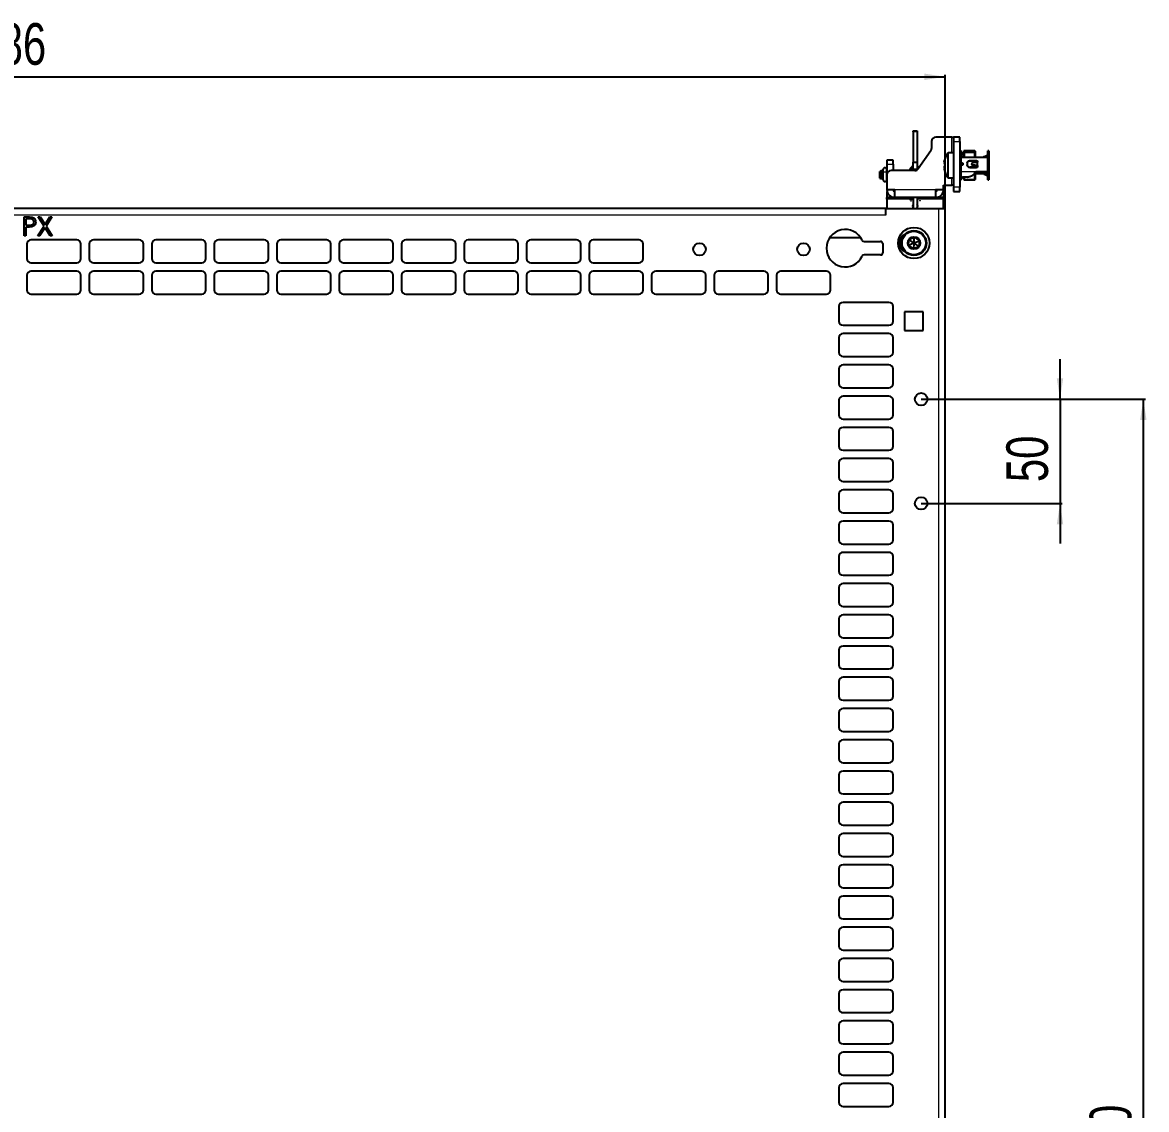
# Model space of a CAD drawing. Header units: millimetres. Extents: x -815 to 1480, y 650 to 1898.
# Drawn here: x -267 to 273, y 1309 to 1831 of the extents above; entities that cross this region are included whole.
import ezdxf

# ---------------------------------------------------------------- set-up
doc = ezdxf.new("R2010")
doc.units = ezdxf.units.MM
doc.layers.add('FORMAT', color=7, linetype='Continuous')
doc.styles.add('SLDTEXTSTYLE0', font='TXT', dxfattribs={"width": 0.75})
doc.dimstyles.new('SLDDIMSTYLE0', dxfattribs={"dimtxt": 20, "dimasz": 10, "dimexe": 0, "dimexo": 0.0625, "dimgap": 5, "dimtad": 2, "dimdec": 1, "dimrnd": 1e-09, "dimzin": 12, "dimdsep": 46, "dimtxsty": 'SLDTEXTSTYLE0', "dimsah": 1, "dimcen": 0.09, "dimadec": 0, "dimazin": 3, "dimtfac": 1, "dimtofl": 0, "dimtmove": 0, "dimatfit": 3, "dimfxl": 0, "dimfrac": 2, "dimtolj": 1, "dimtzin": 12, "dimarcsym": 0})
doc.dimstyles.new('SLDDIMSTYLE1', dxfattribs={"dimtxt": 20, "dimasz": 10, "dimexe": 0, "dimexo": 0.0625, "dimgap": 5, "dimtad": 2, "dimdec": 1, "dimrnd": 1e-09, "dimzin": 12, "dimdsep": 46, "dimtxsty": 'SLDTEXTSTYLE0', "dimsah": 1, "dimcen": 0.09, "dimadec": 0, "dimazin": 3, "dimtfac": 1, "dimtmove": 0, "dimatfit": 0, "dimfxl": 0, "dimfrac": 2, "dimtolj": 1, "dimtzin": 12, "dimarcsym": 0})

# ---------------------------------------------------------------- blocks, each defined once
blk = doc.blocks.new('_D_1')
at = {"layer": 'FORMAT'}
for p, q in [((-710.06, 1741.41), (-710.06, 1805.7)), ((-710.06, 1804.7), (175.94, 1804.7)), ((175.94, 1741.41), (175.94, 1805.7))]:
    blk.add_line(p, q, dxfattribs=at)
for points in [[(-710.06, 1804.7), (-700.06, 1803.16), (-700.06, 1806.24)], [(175.94, 1804.7), (165.94, 1806.24), (165.94, 1803.16)]]:
    blk.add_solid(points, dxfattribs=at)
at = {"layer": 'FORMAT', "insert": (-289.22, 1830.48), "char_height": 20, "attachment_point": 1, "style": 'SLDTEXTSTYLE0'}
blk.add_mtext('886', dxfattribs=at)
blk = doc.blocks.new('_D_2')
at = {"layer": 'FORMAT'}
for p, q in [((164.45, 1649.9), (272.09, 1649.9)), ((271.09, 1649.9), (271.09, 949.9)), ((164.45, 949.9), (272.09, 949.9))]:
    blk.add_line(p, q, dxfattribs=at)
for points in [[(271.09, 1649.9), (269.55, 1639.9), (272.63, 1639.9)], [(271.09, 949.9), (272.63, 959.9), (269.55, 959.9)]]:
    blk.add_solid(points, dxfattribs=at)
at = {"layer": 'FORMAT', "insert": (245.31, 1277.73), "char_height": 20, "attachment_point": 1, "rotation": 90, "style": 'SLDTEXTSTYLE0'}
blk.add_mtext('700', dxfattribs=at)
blk = doc.blocks.new('_D_3')
at = {"layer": 'FORMAT'}
for p, q in [((231.09, 1649.9), (231.09, 1669.13)), ((164.45, 1649.9), (232.09, 1649.9)), ((231.09, 1649.9), (231.09, 1599.9)), ((164.45, 1599.9), (232.09, 1599.9)), ((231.09, 1599.9), (231.09, 1580.67))]:
    blk.add_line(p, q, dxfattribs=at)
for points in [[(231.09, 1649.9), (232.63, 1659.9), (229.55, 1659.9)], [(231.09, 1599.9), (229.55, 1589.9), (232.63, 1589.9)]]:
    blk.add_solid(points, dxfattribs=at)
at = {"layer": 'FORMAT', "insert": (205.31, 1610.12), "char_height": 20, "attachment_point": 1, "rotation": 90, "style": 'SLDTEXTSTYLE0'}
blk.add_mtext('50', dxfattribs=at)

msp = doc.modelspace()

# ---------------------------------------------------------------- linework, layer by layer
at = {"color": 7, "linetype": 'Continuous', "lineweight": 25}
for p, q in [((160.54, 1778.7), (162.54, 1778.7)), ((160.54, 1778.33), (160.54, 1778.7)), ((160.54, 1778.33), (160.54, 1763.7)), ((162.54, 1778.7), (162.54, 1778.33)), ((162.54, 1778.33), (162.54, 1763.7)), ((169.44, 1773.7), (169.44, 1770.33)), ((179.14, 1775.7), (171.44, 1775.7)), ((179.14, 1775.7), (179.94, 1775.7)), ((179.94, 1775.7), (179.94, 1773.7)), ((182.94, 1775.7), (179.94, 1775.7)), ((179.94, 1773.7), (179.94, 1751.7)), ((182.94, 1773.7), (182.94, 1775.7)), ((182.94, 1773.7), (182.94, 1751.7)), ((169.08, 1769.18), (163.04, 1760.55)), ((179.94, 1768.2), (177.62, 1768.2)), ((183.44, 1769.3), (182.94, 1769.3)), ((183.44, 1769.3), (183.44, 1764.06)), ((183.49, 1766.12), (183.68, 1766.06)), ((183.64, 1767.33), (183.64, 1767.64)), ((183.64, 1767.02), (183.64, 1767.33)), ((183.64, 1767.02), (183.64, 1766.64)), ((183.64, 1766.06), (194.24, 1766.06)), ((184.94, 1766.35), (183.74, 1766.35)), ((183.74, 1766.06), (183.74, 1766.35)), ((184.94, 1768.15), (184.39, 1768.15)), ((184.94, 1767.92), (184.39, 1767.92)), ((184.39, 1767.62), (184.94, 1767.62)), ((185.14, 1769.2), (184.94, 1769.09)), ((184.94, 1768.47), (184.94, 1769.09)), ((185.14, 1768.54), (184.94, 1768.47)), ((184.94, 1766.06), (184.94, 1768.47)), ((190.23, 1769.2), (185.14, 1769.2)), ((185.14, 1769.2), (185.14, 1768.54)), ((185.14, 1768.54), (185.14, 1766.06)), ((185.14, 1768.54), (190.23, 1768.54)), ((190.34, 1769), (190.23, 1769.2)), ((190.23, 1768.54), (190.23, 1769.2)), ((190.23, 1766.06), (190.23, 1768.54)), ((190.34, 1768.42), (190.23, 1768.54)), ((190.34, 1769), (190.34, 1768.42)), ((190.34, 1768.42), (190.34, 1766.06)), ((190.34, 1766.15), (190.42, 1766.06)), ((194.24, 1766.06), (196.24, 1766.06)), ((195.74, 1766.94), (196.24, 1766.94)), ((196.94, 1769.2), (196.44, 1769.2)), ((196.44, 1769.2), (196.44, 1769.2)), ((196.44, 1769.2), (196.94, 1769.2)), ((196.44, 1766.27), (196.44, 1769.2)), ((196.44, 1766.27), (196.94, 1766.27)), ((196.44, 1766.04), (196.44, 1766.27)), ((196.94, 1769.2), (196.94, 1769.2)), ((196.94, 1769.2), (196.94, 1766.27)), ((196.94, 1766.27), (196.94, 1765.5)), ((196.94, 1765.5), (196.94, 1759.69)), ((146.04, 1760.07), (146.04, 1758.7)), ((150.94, 1764.7), (147.94, 1764.7)), ((147.94, 1764.7), (147.94, 1762.7)), ((147.94, 1762.7), (147.94, 1757.7)), ((147.94, 1758.7), (147.94, 1760.07)), ((161.4, 1759.7), (149.94, 1759.7)), ((150.94, 1762.7), (150.94, 1764.7)), ((150.94, 1762.7), (150.94, 1759.7)), ((158.97, 1759.8), (158.97, 1759.7)), ((159.57, 1759.7), (159.57, 1759.8)), ((160.54, 1763.7), (162.54, 1763.7)), ((160.54, 1760.2), (160.54, 1763.7)), ((162.54, 1760.2), (160.54, 1760.2)), ((160.54, 1760.2), (160.54, 1759.7)), ((162.54, 1763.7), (162.54, 1760.2)), ((162.54, 1760.2), (162.54, 1760.06)), ((175.55, 1760.34), (175.52, 1760.34)), ((182.94, 1764.06), (183.44, 1764.06)), ((182.94, 1762.23), (183.44, 1762.23)), ((183.44, 1763.53), (183.44, 1764.06)), ((183.44, 1762.23), (183.44, 1757.9)), ((183.89, 1763.47), (183.64, 1763.47)), ((183.89, 1763.34), (183.64, 1763.34)), ((183.89, 1762.22), (183.64, 1762.22)), ((183.74, 1762.22), (183.74, 1763.34)), ((184.44, 1762.93), (184.44, 1762.77)), ((186.54, 1763.32), (186.54, 1762.37)), ((187.74, 1764.46), (191.04, 1764.46)), ((191.04, 1764.22), (187.74, 1764.22)), ((191.04, 1761.28), (187.74, 1761.28)), ((187.74, 1761.17), (191.04, 1761.17)), ((188.61, 1762.79), (188.61, 1762.83)), ((188.94, 1762.34), (189.18, 1762.28)), ((189.27, 1762.27), (189.18, 1762.29)), ((190.23, 1763.57), (190.23, 1764.22)), ((190.23, 1761.28), (190.23, 1762.2)), ((190.34, 1764.22), (190.34, 1763.58)), ((190.34, 1762.19), (190.34, 1761.28)), ((191.54, 1764), (191.54, 1763.64)), ((191.54, 1762.05), (191.54, 1763.64)), ((191.54, 1762.05), (191.54, 1761.66)), ((196.94, 1759.69), (196.94, 1759.58)), ((145.09, 1759.6), (144.59, 1759.31)), ((144.59, 1756.09), (144.59, 1759.31)), ((144.59, 1756.09), (145.09, 1755.8)), ((146.04, 1759.6), (145.09, 1759.6)), ((145.09, 1759.6), (145.09, 1755.8)), ((145.09, 1755.8), (146.04, 1755.8)), ((146.04, 1758.7), (146.04, 1755.37)), ((147.94, 1759.6), (147.94, 1759.6)), ((147.94, 1755.37), (147.94, 1758.7)), ((147.94, 1757.7), (147.94, 1750.5)), ((147.94, 1755.8), (147.94, 1755.8)), ((177.62, 1756.2), (179.94, 1756.2)), ((183.44, 1757.9), (182.94, 1757.9)), ((183.44, 1756.58), (182.94, 1756.58)), ((182.94, 1755.1), (183.44, 1755.1)), ((183.44, 1757.9), (183.44, 1756.58)), ((183.44, 1756.58), (183.44, 1755.1)), ((183.47, 1759.2), (183.64, 1759.2)), ((183.47, 1758.71), (183.64, 1758.74)), ((183.64, 1757.07), (183.64, 1759.26)), ((183.64, 1756.76), (183.64, 1757.07)), ((186.54, 1756.48), (184.39, 1756.48)), ((184.94, 1756.25), (184.39, 1756.25)), ((184.94, 1755.42), (184.94, 1756.48)), ((184.94, 1755.42), (185.14, 1755.32)), ((184.94, 1755.32), (184.94, 1755.42)), ((184.94, 1755.32), (185.14, 1755.2)), ((185.14, 1756.48), (185.14, 1755.32)), ((185.14, 1755.32), (190.23, 1755.32)), ((185.14, 1755.32), (185.14, 1755.2)), ((185.14, 1755.2), (190.23, 1755.2)), ((189.49, 1757.67), (190.64, 1759.26)), ((190.02, 1758.41), (190.23, 1758.41)), ((190.23, 1758.41), (190.23, 1758.69)), ((190.23, 1758.41), (190.34, 1758.55)), ((190.23, 1755.32), (190.23, 1758.41)), ((190.23, 1755.32), (190.34, 1755.49)), ((190.23, 1755.2), (190.34, 1755.4)), ((190.23, 1755.2), (190.23, 1755.32)), ((190.34, 1758.85), (190.34, 1758.55)), ((194.24, 1758.74), (190.34, 1758.74)), ((190.34, 1758.55), (190.34, 1755.49)), ((190.34, 1758.25), (190.42, 1758.34)), ((190.34, 1758.34), (194.24, 1758.34)), ((190.34, 1755.49), (190.34, 1755.4)), ((190.6, 1759.2), (195.44, 1759.2)), ((190.64, 1759.26), (196.24, 1759.26)), ((194.24, 1758.74), (194.24, 1758.34)), ((195.44, 1759.2), (195.5, 1759.26)), ((195.44, 1759.2), (195.44, 1759.26)), ((195.74, 1757.95), (195.74, 1757.46)), ((196.24, 1757.95), (195.74, 1757.95)), ((195.74, 1757.46), (196.24, 1757.46)), ((196.24, 1757.95), (196.24, 1758.2)), ((196.24, 1757.46), (196.24, 1757.95)), ((196.44, 1756.65), (196.44, 1759.28)), ((196.44, 1756.65), (196.94, 1756.65)), ((196.44, 1755.2), (196.44, 1756.65)), ((196.44, 1755.2), (196.94, 1755.2)), ((196.44, 1755.2), (196.44, 1755.2)), ((196.44, 1755.2), (196.94, 1755.2)), ((196.92, 1759.58), (196.94, 1759.58)), ((196.94, 1759.58), (196.94, 1756.65)), ((196.94, 1756.65), (196.94, 1755.2)), ((196.94, 1755.2), (196.94, 1755.2)), ((151.74, 1750.5), (147.94, 1750.5)), ((147.94, 1749.7), (147.94, 1746.7)), ((147.94, 1749.7), (148.03, 1749.7)), ((151.74, 1746.7), (151.74, 1750.5)), ((175.14, 1750.5), (171.34, 1750.5)), ((171.34, 1750.5), (171.34, 1746.7)), ((175.06, 1749.7), (175.14, 1749.7)), ((175.14, 1752.7), (179.14, 1752.7)), ((175.14, 1750.5), (175.14, 1752.7)), ((175.14, 1749.7), (175.14, 1746.7)), ((179.94, 1752.7), (179.14, 1752.7)), ((179.94, 1751.7), (179.94, 1749.7)), ((179.94, 1749.7), (182.94, 1749.7)), ((182.94, 1749.7), (182.94, 1751.7)), ((151.74, 1746.7), (147.94, 1746.7)), ((147.94, 1745.9), (147.94, 1746.7)), ((147.94, 1745.9), (147.94, 1741.4)), ((160.04, 1746.7), (151.74, 1746.7)), ((159.15, 1746.7), (159.17, 1745.44)), ((159.77, 1745.44), (159.75, 1746.7)), ((163.04, 1746.7), (160.04, 1746.7)), ((160.04, 1746.7), (160.04, 1745.9)), ((160.54, 1745.9), (160.04, 1745.9)), ((160.54, 1746.7), (160.54, 1741.4)), ((162.54, 1746.7), (162.54, 1741.4)), ((163.04, 1745.9), (162.54, 1745.9)), ((171.34, 1746.7), (163.04, 1746.7)), ((163.04, 1745.9), (163.04, 1746.7)), ((163.55, 1746.7), (163.56, 1745.73)), ((164.16, 1745.74), (164.15, 1746.7)), ((175.14, 1746.7), (171.34, 1746.7)), ((175.14, 1746.7), (175.14, 1745.9)), ((175.14, 1741.4), (175.14, 1745.9)), ((147.44, 1741.41), (-681.56, 1741.41)), ((147.44, 1741.41), (147.44, 1741.4)), ((147.44, 1741.4), (172.84, 1741.4)), ((147.44, 1738.31), (147.44, 1741.4)), ((172.84, 1741.4), (175.94, 1741.4)), ((175.94, 858.4), (175.94, 1741.4)), ((-266.32, 1737.41), (-264.56, 1737.41)), ((-266.32, 1728.41), (-266.32, 1737.41)), ((-265.52, 1736.49), (-265.52, 1733.49)), ((-263.87, 1736.49), (-265.52, 1736.49)), ((-265.52, 1733.49), (-263.94, 1733.47)), ((-259.69, 1728.41), (-256.75, 1733)), ((-259.57, 1737.41), (-258.64, 1737.41)), ((-256.75, 1733), (-259.57, 1737.41)), ((-258.64, 1737.41), (-256.29, 1733.73)), ((-256.29, 1733.73), (-253.93, 1737.41)), ((-253, 1737.41), (-255.82, 1733)), ((-255.82, 1733), (-252.88, 1728.41)), ((-253.93, 1737.41), (-253, 1737.41)), ((-265.52, 1728.41), (-266.32, 1728.41)), ((-265.52, 1732.56), (-265.52, 1728.41)), ((-264.87, 1732.56), (-265.52, 1732.56)), ((-258.76, 1728.41), (-259.69, 1728.41)), ((-256.29, 1732.27), (-258.76, 1728.41)), ((-253.81, 1728.41), (-256.29, 1732.27)), ((-252.88, 1728.41), (-253.81, 1728.41)), ((135.43, 1727.41), (120.46, 1727.41)), ((160.94, 1724.9), (161.19, 1727.78)), ((-265.06, 1724.4), (-265.06, 1717.4)), ((-241.06, 1726.4), (-263.06, 1726.4)), ((-239.06, 1717.4), (-239.06, 1724.4)), ((-235.06, 1724.4), (-235.06, 1717.4)), ((-211.06, 1726.4), (-233.06, 1726.4)), ((-209.06, 1717.4), (-209.06, 1724.4)), ((-205.06, 1724.4), (-205.06, 1717.4)), ((-181.06, 1726.4), (-203.06, 1726.4)), ((-179.06, 1717.4), (-179.06, 1724.4)), ((-175.06, 1724.4), (-175.06, 1717.4)), ((-151.06, 1726.4), (-173.06, 1726.4)), ((-149.06, 1717.4), (-149.06, 1724.4)), ((-145.06, 1724.4), (-145.06, 1717.4)), ((-121.06, 1726.4), (-143.06, 1726.4)), ((-119.06, 1717.4), (-119.06, 1724.4)), ((-115.06, 1724.4), (-115.06, 1717.4)), ((-91.06, 1726.4), (-113.06, 1726.4)), ((-89.06, 1717.4), (-89.06, 1724.4)), ((-85.06, 1724.4), (-85.06, 1717.4)), ((-61.06, 1726.4), (-83.06, 1726.4)), ((-59.06, 1717.4), (-59.06, 1724.4)), ((-55.06, 1724.4), (-55.06, 1717.4)), ((-31.06, 1726.4), (-53.06, 1726.4)), ((-29.06, 1717.4), (-29.06, 1724.4)), ((-25.06, 1724.4), (-25.06, 1717.4)), ((-1.06, 1726.4), (-23.06, 1726.4)), ((0.94, 1717.4), (0.94, 1724.4)), ((4.94, 1724.4), (4.94, 1717.4)), ((28.94, 1726.4), (6.94, 1726.4)), ((30.94, 1717.4), (30.94, 1724.4)), ((136.99, 1725.66), (144.94, 1725.66)), ((145.94, 1724.66), (145.94, 1720.16)), ((160.94, 1724.9), (158.33, 1723.68)), ((160.94, 1724.9), (158.58, 1726.56)), ((160.94, 1724.9), (160.69, 1722.03)), ((160.94, 1724.9), (163.56, 1726.12)), ((160.94, 1724.9), (163.31, 1723.25)), ((144.94, 1719.16), (136.99, 1719.16)), ((-263.06, 1715.4), (-241.06, 1715.4)), ((-241.06, 1711.4), (-263.06, 1711.4)), ((-233.06, 1715.4), (-211.06, 1715.4)), ((-211.06, 1711.4), (-233.06, 1711.4)), ((-203.06, 1715.4), (-181.06, 1715.4)), ((-181.06, 1711.4), (-203.06, 1711.4)), ((-173.06, 1715.4), (-151.06, 1715.4)), ((-151.06, 1711.4), (-173.06, 1711.4)), ((-143.06, 1715.4), (-121.06, 1715.4)), ((-121.06, 1711.4), (-143.06, 1711.4)), ((-113.06, 1715.4), (-91.06, 1715.4)), ((-91.06, 1711.4), (-113.06, 1711.4)), ((-83.06, 1715.4), (-61.06, 1715.4)), ((-61.06, 1711.4), (-83.06, 1711.4)), ((-53.06, 1715.4), (-31.06, 1715.4)), ((-31.06, 1711.4), (-53.06, 1711.4)), ((-23.06, 1715.4), (-1.06, 1715.4)), ((-1.06, 1711.4), (-23.06, 1711.4)), ((6.94, 1715.4), (28.94, 1715.4)), ((28.94, 1711.4), (6.94, 1711.4)), ((58.94, 1711.4), (36.94, 1711.4)), ((88.94, 1711.4), (66.94, 1711.4)), ((118.94, 1711.4), (96.94, 1711.4)), ((-265.06, 1709.4), (-265.06, 1702.4)), ((-239.06, 1702.4), (-239.06, 1709.4)), ((-235.06, 1709.4), (-235.06, 1702.4)), ((-209.06, 1702.4), (-209.06, 1709.4)), ((-205.06, 1709.4), (-205.06, 1702.4)), ((-179.06, 1702.4), (-179.06, 1709.4)), ((-175.06, 1709.4), (-175.06, 1702.4)), ((-149.06, 1702.4), (-149.06, 1709.4)), ((-145.06, 1709.4), (-145.06, 1702.4)), ((-119.06, 1702.4), (-119.06, 1709.4)), ((-115.06, 1709.4), (-115.06, 1702.4)), ((-89.06, 1702.4), (-89.06, 1709.4)), ((-85.06, 1709.4), (-85.06, 1702.4)), ((-59.06, 1702.4), (-59.06, 1709.4)), ((-55.06, 1709.4), (-55.06, 1702.4)), ((-29.06, 1702.4), (-29.06, 1709.4)), ((-25.06, 1709.4), (-25.06, 1702.4)), ((0.94, 1702.4), (0.94, 1709.4)), ((4.94, 1709.4), (4.94, 1702.4)), ((30.94, 1702.4), (30.94, 1709.4)), ((34.94, 1709.4), (34.94, 1702.4)), ((60.94, 1702.4), (60.94, 1709.4)), ((64.94, 1709.4), (64.94, 1702.4)), ((90.94, 1702.4), (90.94, 1709.4)), ((94.94, 1709.4), (94.94, 1702.4)), ((120.94, 1702.4), (120.94, 1709.4)), ((-263.06, 1700.4), (-241.06, 1700.4)), ((-233.06, 1700.4), (-211.06, 1700.4)), ((-203.06, 1700.4), (-181.06, 1700.4)), ((-173.06, 1700.4), (-151.06, 1700.4)), ((-143.06, 1700.4), (-121.06, 1700.4)), ((-113.06, 1700.4), (-91.06, 1700.4)), ((-83.06, 1700.4), (-61.06, 1700.4)), ((-53.06, 1700.4), (-31.06, 1700.4)), ((-23.06, 1700.4), (-1.06, 1700.4)), ((6.94, 1700.4), (28.94, 1700.4)), ((36.94, 1700.4), (58.94, 1700.4)), ((66.94, 1700.4), (88.94, 1700.4)), ((96.94, 1700.4), (118.94, 1700.4)), ((148.94, 1696.4), (126.94, 1696.4)), ((124.94, 1694.4), (124.94, 1687.4)), ((150.94, 1687.4), (150.94, 1694.4)), ((165.44, 1691.9), (156.44, 1691.9)), ((156.44, 1691.9), (156.44, 1682.9)), ((165.44, 1682.9), (165.44, 1691.9)), ((126.94, 1685.4), (148.94, 1685.4)), ((124.94, 1679.4), (124.94, 1672.4)), ((148.94, 1681.4), (126.94, 1681.4)), ((150.94, 1672.4), (150.94, 1679.4)), ((156.44, 1682.9), (165.44, 1682.9)), ((126.94, 1670.4), (148.94, 1670.4)), ((124.94, 1664.4), (124.94, 1657.4)), ((148.94, 1666.4), (126.94, 1666.4)), ((150.94, 1657.4), (150.94, 1664.4)), ((126.94, 1655.4), (148.94, 1655.4)), ((124.94, 1649.4), (124.94, 1642.4)), ((148.94, 1651.4), (126.94, 1651.4)), ((150.94, 1642.4), (150.94, 1649.4)), ((126.94, 1640.4), (148.94, 1640.4)), ((148.94, 1636.4), (126.94, 1636.4)), ((124.94, 1634.4), (124.94, 1627.4)), ((150.94, 1627.4), (150.94, 1634.4)), ((126.94, 1625.4), (148.94, 1625.4)), ((124.94, 1619.4), (124.94, 1612.4)), ((148.94, 1621.4), (126.94, 1621.4)), ((150.94, 1612.4), (150.94, 1619.4)), ((126.94, 1610.4), (148.94, 1610.4)), ((124.94, 1604.4), (124.94, 1597.4)), ((148.94, 1606.4), (126.94, 1606.4)), ((150.94, 1597.4), (150.94, 1604.4)), ((126.94, 1595.4), (148.94, 1595.4)), ((124.94, 1589.4), (124.94, 1582.4)), ((148.94, 1591.4), (126.94, 1591.4)), ((150.94, 1582.4), (150.94, 1589.4)), ((126.94, 1580.4), (148.94, 1580.4)), ((148.94, 1576.4), (126.94, 1576.4)), ((124.94, 1574.4), (124.94, 1567.4)), ((150.94, 1567.4), (150.94, 1574.4)), ((126.94, 1565.4), (148.94, 1565.4)), ((148.94, 1561.4), (126.94, 1561.4)), ((124.94, 1559.4), (124.94, 1552.4)), ((150.94, 1552.4), (150.94, 1559.4)), ((126.94, 1550.4), (148.94, 1550.4)), ((124.94, 1544.4), (124.94, 1537.4)), ((148.94, 1546.4), (126.94, 1546.4)), ((150.94, 1537.4), (150.94, 1544.4)), ((126.94, 1535.4), (148.94, 1535.4)), ((124.94, 1529.4), (124.94, 1522.4)), ((148.94, 1531.4), (126.94, 1531.4)), ((150.94, 1522.4), (150.94, 1529.4)), ((126.94, 1520.4), (148.94, 1520.4)), ((124.94, 1514.4), (124.94, 1507.4)), ((148.94, 1516.4), (126.94, 1516.4)), ((150.94, 1507.4), (150.94, 1514.4)), ((126.94, 1505.4), (148.94, 1505.4)), ((148.94, 1501.4), (126.94, 1501.4)), ((124.94, 1499.4), (124.94, 1492.4)), ((150.94, 1492.4), (150.94, 1499.4)), ((126.94, 1490.4), (148.94, 1490.4)), ((124.94, 1484.4), (124.94, 1477.4)), ((148.94, 1486.4), (126.94, 1486.4)), ((150.94, 1477.4), (150.94, 1484.4)), ((126.94, 1475.4), (148.94, 1475.4)), ((124.94, 1469.4), (124.94, 1462.4)), ((148.94, 1471.4), (126.94, 1471.4)), ((150.94, 1462.4), (150.94, 1469.4)), ((126.94, 1460.4), (148.94, 1460.4)), ((124.94, 1454.4), (124.94, 1447.4)), ((148.94, 1456.4), (126.94, 1456.4)), ((150.94, 1447.4), (150.94, 1454.4)), ((126.94, 1445.4), (148.94, 1445.4)), ((148.94, 1441.4), (126.94, 1441.4)), ((124.94, 1439.4), (124.94, 1432.4)), ((150.94, 1432.4), (150.94, 1439.4)), ((126.94, 1430.4), (148.94, 1430.4)), ((148.94, 1426.4), (126.94, 1426.4)), ((124.94, 1424.4), (124.94, 1417.4)), ((150.94, 1417.4), (150.94, 1424.4)), ((126.94, 1415.4), (148.94, 1415.4)), ((124.94, 1409.4), (124.94, 1402.4)), ((148.94, 1411.4), (126.94, 1411.4)), ((150.94, 1402.4), (150.94, 1409.4)), ((126.94, 1400.4), (148.94, 1400.4)), ((124.94, 1394.4), (124.94, 1387.4)), ((148.94, 1396.4), (126.94, 1396.4)), ((150.94, 1387.4), (150.94, 1394.4)), ((126.94, 1385.4), (148.94, 1385.4)), ((124.94, 1379.4), (124.94, 1372.4)), ((148.94, 1381.4), (126.94, 1381.4)), ((150.94, 1372.4), (150.94, 1379.4)), ((126.94, 1370.4), (148.94, 1370.4)), ((148.94, 1366.4), (126.94, 1366.4)), ((124.94, 1364.4), (124.94, 1357.4)), ((150.94, 1357.4), (150.94, 1364.4)), ((126.94, 1355.4), (148.94, 1355.4)), ((148.94, 1351.4), (126.94, 1351.4)), ((124.94, 1349.4), (124.94, 1342.4)), ((150.94, 1342.4), (150.94, 1349.4)), ((126.94, 1340.4), (148.94, 1340.4)), ((124.94, 1334.4), (124.94, 1327.4)), ((148.94, 1336.4), (126.94, 1336.4)), ((150.94, 1327.4), (150.94, 1334.4)), ((126.94, 1325.4), (148.94, 1325.4)), ((124.94, 1319.4), (124.94, 1312.4)), ((148.94, 1321.4), (126.94, 1321.4)), ((150.94, 1312.4), (150.94, 1319.4)), ((126.94, 1310.4), (148.94, 1310.4))]:
    msp.add_line(p, q, dxfattribs=at)
at = {"color": 8, "linetype": 'Continuous', "lineweight": 18}
for p, q in [((162.54, 1778.33), (160.54, 1778.33)), ((179.14, 1768.2), (179.14, 1775.7)), ((179.94, 1773.7), (182.94, 1773.7)), ((177.18, 1756.43), (177.18, 1767.97)), ((177.62, 1756.2), (177.62, 1768.2)), ((183.64, 1766.06), (183.64, 1763.47)), ((184.39, 1768.15), (184.39, 1767.92)), ((184.39, 1767.92), (184.39, 1767.62)), ((196.24, 1759.26), (196.24, 1766.06)), ((147.94, 1762.7), (150.94, 1762.7)), ((183.64, 1762.22), (183.64, 1759.26)), ((183.89, 1763.34), (183.89, 1763.47)), ((187.74, 1764.46), (187.74, 1764.22)), ((187.74, 1761.28), (187.74, 1761.17)), ((191.04, 1764.22), (191.04, 1764.46)), ((191.04, 1761.17), (191.04, 1761.28)), ((179.14, 1752.7), (179.14, 1756.2)), ((183.64, 1759.26), (190.64, 1759.26)), ((196.24, 1758.74), (194.24, 1758.74)), ((196.24, 1758.74), (196.24, 1759.26)), ((171.34, 1750.5), (151.74, 1750.5)), ((182.94, 1751.7), (179.94, 1751.7)), ((159.16, 1745.9), (147.94, 1745.9)), ((160.04, 1745.9), (159.76, 1745.9)), ((163.56, 1745.9), (163.04, 1745.9)), ((175.14, 1745.9), (164.16, 1745.9)), ((147.44, 1738.31), (-681.56, 1738.31)), ((172.84, 858.4), (172.84, 1741.4))]:
    msp.add_line(p, q, dxfattribs=at)
at = {"color": 8, "linetype": 'Continuous', "lineweight": 18, "flags": 128}
for points in [[(184.47, 1766.35), (184.48, 1766.46), (184.48, 1766.55), (184.48, 1766.55), (184.48, 1766.55)], [(159.57, 1759.8), (159.55, 1759.74), (159.52, 1759.7)], [(146.04, 1758.7), (146.11, 1758.85), (146.32, 1758.98), (146.62, 1759.06), (146.99, 1759.09)], [(146.99, 1759.09), (147.35, 1759.06), (147.66, 1758.98), (147.87, 1758.85), (147.94, 1758.7)], [(163.57, 1745.4), (163.57, 1745.4), (163.6, 1745.33), (163.66, 1745.27), (163.76, 1745.24), (163.88, 1745.23), (163.99, 1745.25), (164.09, 1745.29), (164.15, 1745.35), (164.17, 1745.41)]]:
    msp.add_lwpolyline(points, dxfattribs=at)
at = {"color": 7, "linetype": 'Continuous', "lineweight": 25, "flags": 128}
for points in [[(196.24, 1759.26), (196.38, 1759.27), (196.51, 1759.29), (196.63, 1759.33), (196.74, 1759.39), (196.82, 1759.45), (196.89, 1759.52), (196.93, 1759.6), (196.94, 1759.69)], [(183.44, 1759.14), (183.45, 1759.17), (183.46, 1759.19), (183.48, 1759.21), (183.5, 1759.23), (183.53, 1759.24), (183.57, 1759.25), (183.6, 1759.26), (183.64, 1759.26)], [(196.24, 1758.34), (196.38, 1758.35), (196.44, 1758.37)], [(159.53, 1746.7), (159.46, 1746.69), (159.36, 1746.7)], [(160.54, 1743.4), (160.39, 1743.13), (160.29, 1742.65)], [(160.29, 1742.65), (160.39, 1742.17), (160.54, 1741.9)]]:
    msp.add_lwpolyline(points, dxfattribs=at)
at = {"color": 7, "linetype": 'Continuous', "lineweight": 25}
for centre, radius in [((160.94, 1724.9), 7.5), ((160.94, 1724.9), 6), ((160.94, 1724.9), 5.7), ((160.94, 1724.9), 3), ((57.94, 1721.91), 3), ((107.94, 1721.91), 3), ((164.44, 1649.9), 3), ((164.44, 1599.9), 3)]:
    msp.add_circle(centre, radius, dxfattribs=at)
for centre, radius, start, end in [((171.44, 1773.7), 2, 90, 180), ((167.44, 1770.33), 2, 325.008, 0), ((185.34, 1762.2), 10, 144.7485, 169.0158), ((177.62, 1767.66), 0.54, 90, 144.7485), ((183.62, 1766.24), 0.183, 187.2366, 275.7518), ((184.29, 1767.49), 0.665, 81.0438, 166.5514), ((184.32, 1767.24), 0.687, 84.2482, 172.7634), ((184.32, 1766.94), 0.687, 84.2482, 172.7634), ((196.31, 1765.42), 0.641, 7.2366, 95.7518), ((146.99, 1760.07), 0.95, 0, 180), ((149.94, 1757.7), 2, 90, 180), ((161.4, 1761.7), 2, 270, 325.008), ((185.34, 1762.2), 10, 190.9122, 215.2515), ((183.48, 1764.15), 0.821, 229.1472, 281.4476), ((183.6, 1763.7), 0.235, 229.1472, 281.4476), ((183.59, 1775.73), 13.51, 269.3637, 270.2121), ((146.99, 1755.37), 0.95, 180, 0), ((177.62, 1756.74), 0.54, 215.2515, 270), ((184.32, 1757.16), 0.687, 187.2366, 275.7518), ((184.29, 1756.91), 0.665, 193.4486, 278.9562), ((186.54, 1757.41), 0.932, 269.97, 282.0278), ((196.26, 1758.92), 0.183, 264.2482, 352.7634), ((151.74, 1750.5), 3.8, 180, 270), ((151.74, 1750.5), 0.8, 180, 270), ((171.34, 1750.5), 3.8, 270, 0), ((171.34, 1750.5), 0.8, 270, 0), ((161.54, 1742.65), 1.25, 323.1301, 36.8699), ((127.94, 1722.41), 9, 25.1507, 334.8493), ((158.44, 1724.9), 4.5, 114.975, 245.025), ((-263.06, 1724.4), 2, 90, 180), ((-241.06, 1724.4), 2, 0, 90), ((-233.06, 1724.4), 2, 90, 180), ((-211.06, 1724.4), 2, 0, 90), ((-203.06, 1724.4), 2, 90, 180), ((-181.06, 1724.4), 2, 0, 90), ((-173.06, 1724.4), 2, 90, 180), ((-151.06, 1724.4), 2, 0, 90), ((-143.06, 1724.4), 2, 90, 180), ((-121.06, 1724.4), 2, 0, 90), ((-113.06, 1724.4), 2, 90, 180), ((-91.06, 1724.4), 2, 0, 90), ((-83.06, 1724.4), 2, 90, 180), ((-61.06, 1724.4), 2, 0, 90), ((-53.06, 1724.4), 2, 90, 180), ((-31.06, 1724.4), 2, 0, 90), ((-23.06, 1724.4), 2, 90, 180), ((-1.06, 1724.4), 2, 0, 90), ((6.94, 1724.4), 2, 90, 180), ((28.94, 1724.4), 2, 0, 90), ((136.99, 1726.66), 1, 205.1507, 270), ((144.94, 1724.66), 1, 0, 90), ((-263.06, 1717.4), 2, 180, 270), ((-241.06, 1717.4), 2, 270, 0), ((-233.06, 1717.4), 2, 180, 270), ((-211.06, 1717.4), 2, 270, 0), ((-203.06, 1717.4), 2, 180, 270), ((-181.06, 1717.4), 2, 270, 0), ((-173.06, 1717.4), 2, 180, 270), ((-151.06, 1717.4), 2, 270, 0), ((-143.06, 1717.4), 2, 180, 270), ((-121.06, 1717.4), 2, 270, 0), ((-113.06, 1717.4), 2, 180, 270), ((-91.06, 1717.4), 2, 270, 0), ((-83.06, 1717.4), 2, 180, 270), ((-61.06, 1717.4), 2, 270, 0), ((-53.06, 1717.4), 2, 180, 270), ((-31.06, 1717.4), 2, 270, 0), ((-23.06, 1717.4), 2, 180, 270), ((-1.06, 1717.4), 2, 270, 0), ((6.94, 1717.4), 2, 180, 270), ((28.94, 1717.4), 2, 270, 0), ((136.99, 1718.16), 1, 90, 154.8493), ((144.94, 1720.16), 1, 270, 0), ((-263.06, 1709.4), 2, 90, 180), ((-241.06, 1709.4), 2, 0, 90), ((-233.06, 1709.4), 2, 90, 180), ((-211.06, 1709.4), 2, 0, 90), ((-203.06, 1709.4), 2, 90, 180), ((-181.06, 1709.4), 2, 0, 90), ((-173.06, 1709.4), 2, 90, 180), ((-151.06, 1709.4), 2, 0, 90), ((-143.06, 1709.4), 2, 90, 180), ((-121.06, 1709.4), 2, 0, 90), ((-113.06, 1709.4), 2, 90, 180), ((-91.06, 1709.4), 2, 0, 90), ((-83.06, 1709.4), 2, 90, 180), ((-61.06, 1709.4), 2, 0, 90), ((-53.06, 1709.4), 2, 90, 180), ((-31.06, 1709.4), 2, 0, 90), ((-23.06, 1709.4), 2, 90, 180), ((-1.06, 1709.4), 2, 0, 90), ((6.94, 1709.4), 2, 90, 180), ((28.94, 1709.4), 2, 0, 90), ((36.94, 1709.4), 2, 90, 180), ((58.94, 1709.4), 2, 0, 90), ((66.94, 1709.4), 2, 90, 180), ((88.94, 1709.4), 2, 0, 90), ((96.94, 1709.4), 2, 90, 180), ((118.94, 1709.4), 2, 0, 90), ((-263.06, 1702.4), 2, 180, 270), ((-241.06, 1702.4), 2, 270, 0), ((-233.06, 1702.4), 2, 180, 270), ((-211.06, 1702.4), 2, 270, 0), ((-203.06, 1702.4), 2, 180, 270), ((-181.06, 1702.4), 2, 270, 0), ((-173.06, 1702.4), 2, 180, 270), ((-151.06, 1702.4), 2, 270, 0), ((-143.06, 1702.4), 2, 180, 270), ((-121.06, 1702.4), 2, 270, 0), ((-113.06, 1702.4), 2, 180, 270), ((-91.06, 1702.4), 2, 270, 0), ((-83.06, 1702.4), 2, 180, 270), ((-61.06, 1702.4), 2, 270, 0), ((-53.06, 1702.4), 2, 180, 270), ((-31.06, 1702.4), 2, 270, 0), ((-23.06, 1702.4), 2, 180, 270), ((-1.06, 1702.4), 2, 270, 0), ((6.94, 1702.4), 2, 180, 270), ((28.94, 1702.4), 2, 270, 0), ((36.94, 1702.4), 2, 180, 270), ((58.94, 1702.4), 2, 270, 0), ((66.94, 1702.4), 2, 180, 270), ((88.94, 1702.4), 2, 270, 0), ((96.94, 1702.4), 2, 180, 270), ((118.94, 1702.4), 2, 270, 0), ((126.94, 1694.4), 2, 90, 180), ((148.94, 1694.4), 2, 0, 90), ((126.94, 1687.4), 2, 180, 270), ((148.94, 1687.4), 2, 270, 0), ((126.94, 1679.4), 2, 90, 180), ((148.94, 1679.4), 2, 0, 90), ((126.94, 1672.4), 2, 180, 270), ((148.94, 1672.4), 2, 270, 0), ((126.94, 1664.4), 2, 90, 180), ((148.94, 1664.4), 2, 0, 90), ((126.94, 1657.4), 2, 180, 270), ((148.94, 1657.4), 2, 270, 0), ((126.94, 1649.4), 2, 90, 180), ((148.94, 1649.4), 2, 0, 90), ((126.94, 1642.4), 2, 180, 270), ((148.94, 1642.4), 2, 270, 0), ((126.94, 1634.4), 2, 90, 180), ((148.94, 1634.4), 2, 0, 90), ((126.94, 1627.4), 2, 180, 270), ((148.94, 1627.4), 2, 270, 0), ((126.94, 1619.4), 2, 90, 180), ((148.94, 1619.4), 2, 0, 90), ((126.94, 1612.4), 2, 180, 270), ((148.94, 1612.4), 2, 270, 0), ((126.94, 1604.4), 2, 90, 180), ((148.94, 1604.4), 2, 0, 90), ((126.94, 1597.4), 2, 180, 270), ((148.94, 1597.4), 2, 270, 0), ((126.94, 1589.4), 2, 90, 180), ((148.94, 1589.4), 2, 0, 90), ((126.94, 1582.4), 2, 180, 270), ((148.94, 1582.4), 2, 270, 0), ((126.94, 1574.4), 2, 90, 180), ((148.94, 1574.4), 2, 0, 90), ((126.94, 1567.4), 2, 180, 270), ((148.94, 1567.4), 2, 270, 0), ((126.94, 1559.4), 2, 90, 180), ((148.94, 1559.4), 2, 0, 90), ((126.94, 1552.4), 2, 180, 270), ((148.94, 1552.4), 2, 270, 0), ((126.94, 1544.4), 2, 90, 180), ((148.94, 1544.4), 2, 0, 90), ((126.94, 1537.4), 2, 180, 270), ((148.94, 1537.4), 2, 270, 0), ((126.94, 1529.4), 2, 90, 180), ((148.94, 1529.4), 2, 0, 90), ((126.94, 1522.4), 2, 180, 270), ((148.94, 1522.4), 2, 270, 0), ((126.94, 1514.4), 2, 90, 180), ((148.94, 1514.4), 2, 0, 90), ((126.94, 1507.4), 2, 180, 270), ((148.94, 1507.4), 2, 270, 0), ((126.94, 1499.4), 2, 90, 180), ((148.94, 1499.4), 2, 0, 90), ((126.94, 1492.4), 2, 180, 270), ((148.94, 1492.4), 2, 270, 0), ((126.94, 1484.4), 2, 90, 180), ((148.94, 1484.4), 2, 0, 90), ((126.94, 1477.4), 2, 180, 270), ((148.94, 1477.4), 2, 270, 0), ((126.94, 1469.4), 2, 90, 180), ((148.94, 1469.4), 2, 0, 90), ((126.94, 1462.4), 2, 180, 270), ((148.94, 1462.4), 2, 270, 0), ((126.94, 1454.4), 2, 90, 180), ((148.94, 1454.4), 2, 0, 90), ((126.94, 1447.4), 2, 180, 270), ((148.94, 1447.4), 2, 270, 0), ((126.94, 1439.4), 2, 90, 180), ((148.94, 1439.4), 2, 0, 90), ((126.94, 1432.4), 2, 180, 270), ((148.94, 1432.4), 2, 270, 0), ((126.94, 1424.4), 2, 90, 180), ((148.94, 1424.4), 2, 0, 90), ((126.94, 1417.4), 2, 180, 270), ((148.94, 1417.4), 2, 270, 0), ((126.94, 1409.4), 2, 90, 180), ((148.94, 1409.4), 2, 0, 90), ((126.94, 1402.4), 2, 180, 270), ((148.94, 1402.4), 2, 270, 0), ((126.94, 1394.4), 2, 90, 180), ((148.94, 1394.4), 2, 0, 90), ((126.94, 1387.4), 2, 180, 270), ((148.94, 1387.4), 2, 270, 0), ((126.94, 1379.4), 2, 90, 180), ((148.94, 1379.4), 2, 0, 90), ((126.94, 1372.4), 2, 180, 270), ((148.94, 1372.4), 2, 270, 0), ((126.94, 1364.4), 2, 90, 180), ((148.94, 1364.4), 2, 0, 90), ((126.94, 1357.4), 2, 180, 270), ((148.94, 1357.4), 2, 270, 0), ((126.94, 1349.4), 2, 90, 180), ((148.94, 1349.4), 2, 0, 90), ((126.94, 1342.4), 2, 180, 270), ((148.94, 1342.4), 2, 270, 0), ((126.94, 1334.4), 2, 90, 180), ((148.94, 1334.4), 2, 0, 90), ((126.94, 1327.4), 2, 180, 270), ((148.94, 1327.4), 2, 270, 0), ((126.94, 1319.4), 2, 90, 180), ((148.94, 1319.4), 2, 0, 90), ((126.94, 1312.4), 2, 180, 270), ((148.94, 1312.4), 2, 270, 0)]:
    msp.add_arc(centre, radius, start, end, dxfattribs=at)
at = {"color": 8, "linetype": 'Continuous', "lineweight": 18}
for centre, radius, start, end in [((159.1, 1759.8), 0.131, 182.8019, 231.2595), ((159.47, 1745.48), 0.404, 231.9427, 309.5849)]:
    msp.add_arc(centre, radius, start, end, dxfattribs=at)
at = {"color": 7, "linetype": 'Continuous', "lineweight": 25}
for points, knots in [([(183.44, 1767.01), (183.44, 1766.99), (183.44, 1766.95), (183.46, 1766.9), (183.5, 1766.85), (183.57, 1766.84), (183.62, 1766.83), (183.64, 1766.83)], [0, 0, 0, 0, 0.195353, 0.37764, 0.539051, 0.782239, 1, 1, 1, 1]), ([(183.44, 1766.82), (183.44, 1766.8), (183.44, 1766.76), (183.46, 1766.71), (183.5, 1766.66), (183.58, 1766.65), (183.74, 1766.63), (184.05, 1766.59), (184.32, 1766.57), (184.48, 1766.55)], [0, 0, 0, 0, 0.052051, 0.100621, 0.143629, 0.208426, 0.277664, 0.558659, 1, 1, 1, 1]), ([(184.48, 1766.55), (184.51, 1766.55), (184.56, 1766.54), (184.61, 1766.52), (184.64, 1766.49), (184.64, 1766.47), (184.64, 1766.46)], [0, 0, 0, 0, 0.266331, 0.548449, 0.829136, 1, 1, 1, 1]), ([(184.64, 1766.46), (184.64, 1766.43), (184.64, 1766.4), (184.64, 1766.36), (184.64, 1766.35)], [0, 0, 0, 0, 0.786734, 1, 1, 1, 1]), ([(194.24, 1766.06), (194.52, 1766.27), (195.02, 1766.65), (195.52, 1766.85), (195.74, 1766.94)], [0, 0, 0, 0, 0.5599109, 1, 1, 1, 1]), ([(196.24, 1766.06), (196.24, 1766.27), (196.24, 1766.65), (196.24, 1766.85), (196.24, 1766.94)], [0, 0, 0, 0, 0.559866, 1, 1, 1, 1]), ([(160.54, 1761.76), (160.52, 1761.75), (160.2, 1761.69), (159.69, 1761.33), (159.16, 1760.73), (158.98, 1760.17), (158.97, 1759.87), (158.97, 1759.8)], [0, 0, 0, 0, 0.027258, 0.332367, 0.638027, 0.91803, 1, 1, 1, 1]), ([(159.57, 1759.8), (159.58, 1759.9), (159.59, 1760.18), (159.83, 1760.61), (160.19, 1760.97), (160.47, 1761.07), (160.54, 1761.1)], [0, 0, 0, 0, 0.181412, 0.557801, 0.886774, 1, 1, 1, 1]), ([(163.45, 1761.14), (163.31, 1761.29), (163.07, 1761.55), (162.7, 1761.67), (162.54, 1761.72)], [0, 0, 0, 0, 0.568541, 1, 1, 1, 1]), ([(162.54, 1761.08), (162.67, 1761.02), (162.91, 1760.9), (163.03, 1760.71), (163.09, 1760.63)], [0, 0, 0, 0, 0.5433329, 1, 1, 1, 1]), ([(175.52, 1764.06), (175.52, 1764.06), (175.51, 1764.04), (175.54, 1764.18), (175.61, 1764.45), (175.7, 1764.67), (175.73, 1764.73), (175.74, 1764.75), (175.74, 1764.74), (175.74, 1764.73), (175.74, 1764.7), (175.72, 1764.62), (175.64, 1764.27), (175.55, 1763.82), (175.51, 1763.32), (175.53, 1762.95), (175.6, 1762.77), (175.68, 1762.64), (175.7, 1762.59), (175.72, 1762.54), (175.73, 1762.51), (175.74, 1762.47), (175.74, 1762.45), (175.74, 1762.44)], [0, 0, 0, 0, 0.01095, 0.084261, 0.251384, 0.301143, 0.326111, 0.336174, 0.341648, 0.347168, 0.3534, 0.364584, 0.407267, 0.575793, 0.655414, 0.736053, 0.89255, 0.931183, 0.955749, 0.971918, 0.988179, 0.994671, 1, 1, 1, 1]), ([(175.74, 1762.44), (175.74, 1762.43), (175.74, 1762.41), (175.73, 1762.36), (175.69, 1762.23), (175.61, 1762.05), (175.54, 1761.78), (175.51, 1761.46), (175.53, 1760.98), (175.61, 1760.53), (175.69, 1760.16), (175.72, 1760.02), (175.74, 1759.95), (175.74, 1759.92), (175.74, 1759.9), (175.74, 1759.89), (175.73, 1759.89), (175.67, 1759.98), (175.58, 1760.19), (175.51, 1760.38), (175.52, 1760.32), (175.52, 1760.31)], [0, 0, 0, 0, 0.00546, 0.013139, 0.034416, 0.129524, 0.242679, 0.314342, 0.38659, 0.544101, 0.595865, 0.621803, 0.634844, 0.640474, 0.646162, 0.651047, 0.659654, 0.686306, 0.810748, 0.936288, 1, 1, 1, 1]), ([(183.89, 1763.47), (183.95, 1763.47), (184.08, 1763.46), (184.24, 1763.36), (184.37, 1763.23), (184.43, 1763.08), (184.44, 1762.98), (184.44, 1762.93)], [0, 0, 0, 0, 0.214393, 0.428789, 0.643061, 0.856854, 1, 1, 1, 1]), ([(184.44, 1762.8), (184.44, 1762.86), (184.42, 1762.99), (184.33, 1763.15), (184.19, 1763.27), (184.04, 1763.33), (183.93, 1763.34), (183.89, 1763.34)], [0, 0, 0, 0, 0.214211, 0.428471, 0.641842, 0.855602, 1, 1, 1, 1]), ([(184.44, 1762.77), (184.44, 1762.71), (184.42, 1762.58), (184.33, 1762.42), (184.19, 1762.3), (184.04, 1762.23), (183.93, 1762.22), (183.89, 1762.22)], [0, 0, 0, 0, 0.214305, 0.42865, 0.642279, 0.856223, 1, 1, 1, 1]), ([(186.54, 1763.32), (186.55, 1763.45), (186.58, 1763.71), (186.78, 1764.05), (187.08, 1764.3), (187.42, 1764.44), (187.64, 1764.45), (187.74, 1764.46)], [0, 0, 0, 0, 0.212833, 0.42585, 0.635542, 0.846587, 1, 1, 1, 1]), ([(187.74, 1764.22), (187.61, 1764.21), (187.34, 1764.19), (186.98, 1764), (186.71, 1763.72), (186.56, 1763.4), (186.55, 1763.18), (186.54, 1763.08)], [0, 0, 0, 0, 0.212875, 0.425767, 0.637937, 0.847353, 1, 1, 1, 1]), ([(186.54, 1762.48), (186.55, 1762.35), (186.58, 1762.08), (186.78, 1761.72), (187.07, 1761.45), (187.41, 1761.3), (187.64, 1761.28), (187.74, 1761.28)], [0, 0, 0, 0, 0.2123763, 0.4249789, 0.6334795, 0.8436094, 1, 1, 1, 1]), ([(187.74, 1761.17), (187.61, 1761.18), (187.34, 1761.21), (186.98, 1761.41), (186.71, 1761.71), (186.56, 1762.05), (186.55, 1762.28), (186.54, 1762.37)], [0, 0, 0, 0, 0.2132377, 0.4264897, 0.6391595, 0.8495978, 1, 1, 1, 1]), ([(189.02, 1763.35), (188.97, 1763.34), (188.87, 1763.31), (188.75, 1763.21), (188.66, 1763.07), (188.62, 1762.93), (188.62, 1762.85), (188.61, 1762.83)], [0, 0, 0, 0, 0.225867, 0.451734, 0.677598, 0.903479, 1, 1, 1, 1]), ([(188.61, 1762.79), (188.62, 1762.73), (188.63, 1762.62), (188.7, 1762.48), (188.82, 1762.38), (188.93, 1762.33), (189, 1762.33), (189.02, 1762.33)], [0, 0, 0, 0, 0.2258834, 0.4517668, 0.6776501, 0.9035238, 1, 1, 1, 1]), ([(191.54, 1763.64), (191.04, 1763.62), (190.37, 1763.6), (189.48, 1763.45), (189.17, 1763.39), (189.02, 1763.35)], [0, 0, 0, 0, 0.587693, 0.790818, 1, 1, 1, 1]), ([(191.54, 1762.05), (191.04, 1762.1), (190.37, 1762.16), (189.48, 1762.31), (189.17, 1762.32), (189.02, 1762.33)], [0, 0, 0, 0, 0.587693, 0.790818, 1, 1, 1, 1]), ([(190.24, 1762.2), (190.23, 1762.2), (190.07, 1762.22), (189.7, 1762.27), (189.41, 1762.27), (189.27, 1762.27)], [0, 0, 0, 0, 0.004542, 0.4967, 1, 1, 1, 1]), ([(191.04, 1764.46), (191.1, 1764.45), (191.21, 1764.44), (191.36, 1764.36), (191.47, 1764.25), (191.53, 1764.12), (191.54, 1764.04), (191.54, 1764)], [0, 0, 0, 0, 0.214445, 0.428893, 0.643239, 0.857188, 1, 1, 1, 1]), ([(191.54, 1763.77), (191.54, 1763.82), (191.53, 1763.92), (191.44, 1764.06), (191.31, 1764.16), (191.17, 1764.22), (191.08, 1764.22), (191.04, 1764.22)], [0, 0, 0, 0, 0.214295, 0.42863, 0.64223, 0.856153, 1, 1, 1, 1]), ([(191.04, 1761.28), (191.1, 1761.28), (191.21, 1761.29), (191.36, 1761.38), (191.47, 1761.5), (191.53, 1761.64), (191.54, 1761.73), (191.54, 1761.77)], [0, 0, 0, 0, 0.214385, 0.428772, 0.643033, 0.856802, 1, 1, 1, 1]), ([(191.54, 1761.66), (191.54, 1761.61), (191.53, 1761.5), (191.44, 1761.35), (191.31, 1761.24), (191.17, 1761.18), (191.08, 1761.17), (191.04, 1761.17)], [0, 0, 0, 0, 0.214373, 0.428779, 0.642592, 0.856666, 1, 1, 1, 1]), ([(183.44, 1758.09), (183.44, 1758.11), (183.44, 1758.14), (183.46, 1758.19), (183.5, 1758.24), (183.57, 1758.24), (183.62, 1758.24), (183.64, 1758.24)], [0, 0, 0, 0, 0.195302, 0.377541, 0.538909, 0.761383, 1, 1, 1, 1]), ([(183.44, 1757.58), (183.44, 1757.6), (183.44, 1757.64), (183.46, 1757.69), (183.5, 1757.74), (183.57, 1757.75), (183.62, 1757.76), (183.64, 1757.76)], [0, 0, 0, 0, 0.195353, 0.37764, 0.539051, 0.782239, 1, 1, 1, 1]), ([(183.44, 1757.39), (183.44, 1757.41), (183.44, 1757.45), (183.46, 1757.5), (183.5, 1757.56), (183.57, 1757.56), (183.62, 1757.57), (183.64, 1757.57)], [0, 0, 0, 0, 0.195353, 0.37764, 0.539051, 0.782239, 1, 1, 1, 1]), ([(189.49, 1757.67), (189.32, 1757.5), (188.97, 1757.15), (187.98, 1756.77), (187.22, 1756.6), (186.74, 1756.5)], [0, 0, 0, 0, 0.254027, 0.526591, 1, 1, 1, 1]), ([(194.24, 1758.74), (194.52, 1758.54), (195.02, 1758.2), (195.52, 1758.03), (195.74, 1757.95)], [0, 0, 0, 0, 0.559868, 1, 1, 1, 1]), ([(194.24, 1758.34), (194.52, 1758.13), (195.02, 1757.75), (195.52, 1757.55), (195.74, 1757.46)], [0, 0, 0, 0, 0.559911, 1, 1, 1, 1]), ([(196.24, 1758.74), (196.24, 1758.54), (196.24, 1758.2), (196.24, 1758.03), (196.24, 1757.95)], [0, 0, 0, 0, 0.559785, 1, 1, 1, 1]), ([(-262.58, 1732.71), (-263.01, 1732.66), (-263.77, 1732.56), (-264.54, 1732.56), (-264.87, 1732.56)], [0, 0, 0, 0, 0.559686, 1, 1, 1, 1]), ([(-264.56, 1737.41), (-264.17, 1737.41), (-263.49, 1737.41), (-262.81, 1737.32), (-262.51, 1737.28)], [0, 0, 0, 0, 0.560314, 1, 1, 1, 1]), ([(-263.94, 1733.47), (-263.68, 1733.47), (-263.15, 1733.48), (-262.48, 1733.61), (-262.04, 1733.91), (-261.7, 1734.33), (-261.63, 1734.73), (-261.59, 1734.99)], [0, 0, 0, 0, 0.251143, 0.501048, 0.626315, 0.751748, 1, 1, 1, 1]), ([(-261.59, 1734.99), (-261.63, 1735.25), (-261.7, 1735.64), (-262.03, 1736.05), (-262.45, 1736.35), (-263.1, 1736.47), (-263.61, 1736.48), (-263.87, 1736.49)], [0, 0, 0, 0, 0.248322, 0.37376, 0.499102, 0.748842, 1, 1, 1, 1]), ([(-260.79, 1735), (-260.81, 1734.7), (-260.85, 1734.11), (-261.3, 1733.39), (-261.91, 1732.92), (-262.36, 1732.78), (-262.58, 1732.71)], [0, 0, 0, 0, 0.280099, 0.559324, 0.779458, 1, 1, 1, 1]), ([(-262.51, 1737.28), (-262.24, 1737.18), (-261.69, 1736.98), (-261.12, 1736.37), (-260.83, 1735.68), (-260.8, 1735.22), (-260.79, 1735)], [0, 0, 0, 0, 0.279718, 0.559333, 0.779493, 1, 1, 1, 1]), ([(158.58, 1726.56), (159.04, 1726.77), (159.92, 1727.18), (160.79, 1727.59), (161.19, 1727.78)], [0, 0, 0, 0, 0.534686, 1, 1, 1, 1]), ([(161.19, 1727.78), (161.62, 1727.48), (162.41, 1726.93), (163.19, 1726.38), (163.56, 1726.12)], [0, 0, 0, 0, 0.534686, 1, 1, 1, 1]), ([(158.33, 1723.68), (158.35, 1724), (158.42, 1724.8), (158.51, 1725.79), (158.56, 1726.41), (158.58, 1726.56)], [0, 0, 0, 0, 0.341758, 0.840485, 1, 1, 1, 1]), ([(160.69, 1722.03), (160.27, 1722.32), (159.48, 1722.87), (158.69, 1723.42), (158.33, 1723.68)], [0, 0, 0, 0, 0.534686, 1, 1, 1, 1]), ([(163.31, 1723.25), (162.84, 1723.03), (161.97, 1722.62), (161.1, 1722.21), (160.69, 1722.03)], [0, 0, 0, 0, 0.534686, 1, 1, 1, 1]), ([(163.56, 1726.12), (163.54, 1725.97), (163.49, 1725.36), (163.4, 1724.36), (163.33, 1723.57), (163.31, 1723.25)], [0, 0, 0, 0, 0.159515, 0.658242, 1, 1, 1, 1])]:
    msp.add_open_spline(points, degree=3, knots=knots, dxfattribs=at)
at = {"color": 8, "linetype": 'Continuous', "lineweight": 18}
msp.add_open_spline([(189.02, 1762.33), (189.06, 1762.32), (189.13, 1762.3), (189.21, 1762.28), (189.25, 1762.27), (189.27, 1762.27)], degree=3, knots=[0, 0, 0, 0, 0.502362, 0.815418, 1, 1, 1, 1], dxfattribs=at)

# ---------------------------------------------------------------- dimensions: what is measured, and where the dimension line sits
at = {"layer": 'FORMAT'}
for base, p1, p2, angle, dimstyle, picture, middle in [((175.94, 1804.7), (-710.06, 1741.4), (175.94, 1741.4), 0, 'SLDDIMSTYLE0', '_D_1', (-267.06, 1804.7)), ((231.09, 1599.9), (164.44, 1649.9), (164.44, 1599.9), 90, 'SLDDIMSTYLE1', '_D_3', (231.09, 1624.9)), ((271.09, 949.9), (164.44, 1649.9), (164.44, 949.9), 90, 'SLDDIMSTYLE0', '_D_2', (271.09, 1299.9))]:
    dim = msp.add_linear_dim(base=base, p1=p1, p2=p2, angle=angle, dimstyle=dimstyle, dxfattribs=at)
    dim.commit()
    dim.dimension.update_dxf_attribs({"geometry": picture, "text_midpoint": middle, "dimtype": 160})

doc.saveas('drawing.dxf')
